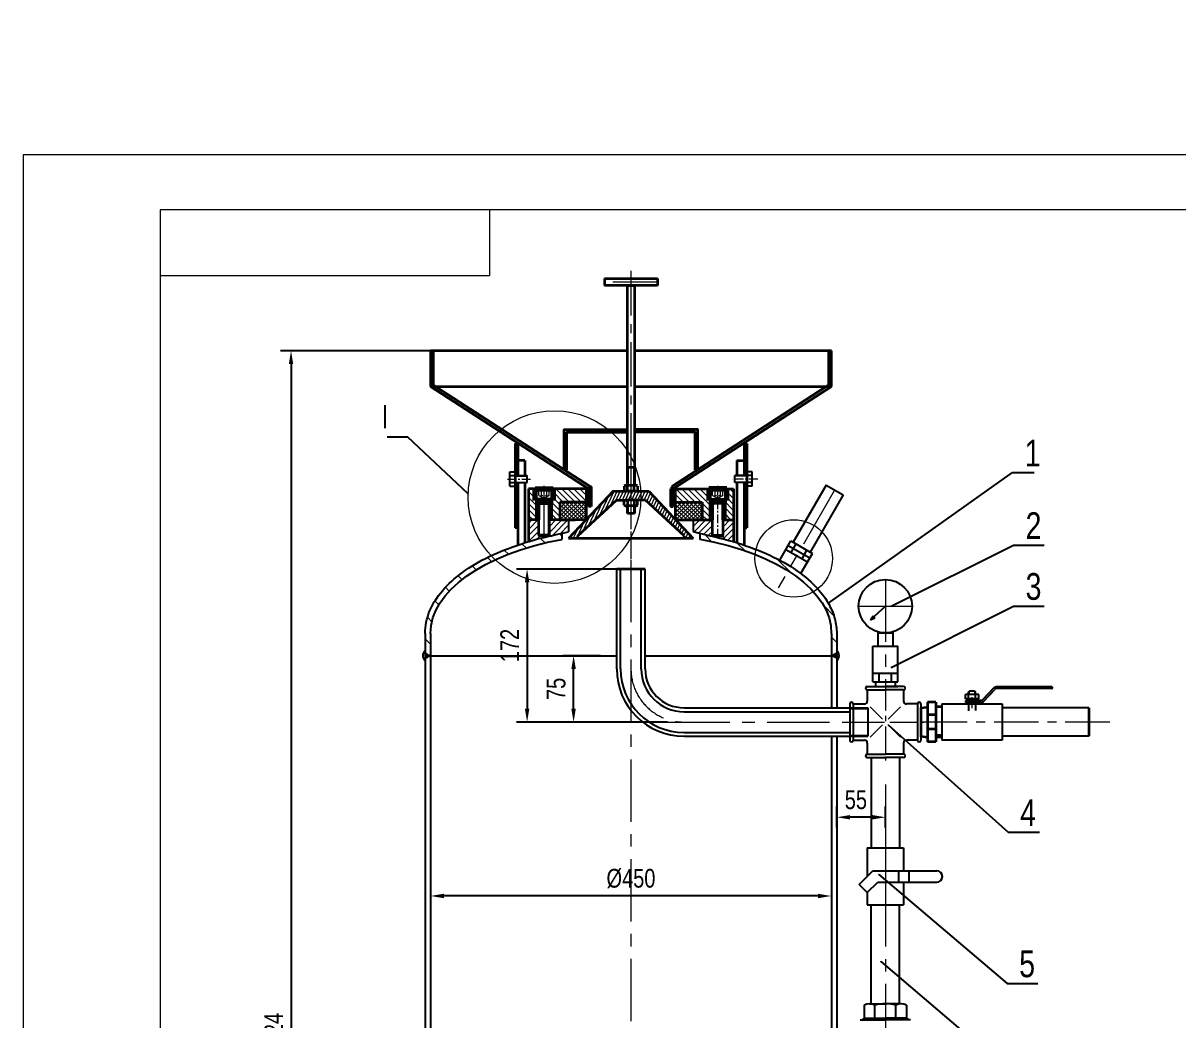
# Model space of a CAD drawing. Extents: x 17953 to 21613, y -245 to 2491.
# Drawn here: x 17953 to 19250, y 1371 to 2491 of the extents above; entities that cross this region are included whole.
import ezdxf

# ---------------------------------------------------------------- set-up
doc = ezdxf.new("R2010")
doc.units = 0
doc.header["$LTSCALE"] = 8
doc.linetypes.add('CENTER', pattern=[2, 1.25, -0.25, 0.25, -0.25])
doc.layers.get('0').update_dxf_attribs({"linetype": 'CONTINUOUS'})
doc.layers.get('DEFPOINTS').update_dxf_attribs({"linetype": 'CONTINUOUS', "lineweight": 18})
for name, color, linetype, lineweight in [('1轮廓实线层', 7, 'CONTINUOUS', 35), ('2细线层', 3, 'CONTINUOUS', 18), ('3中心线层', 1, 'CENTER', 18), ('5剖面线层', 2, 'CONTINUOUS', 18), ('7标注层', 4, 'CONTINUOUS', 18), ('CAXA0', 7, 'CONTINUOUS', 70), ('图框层', 7, 'CONTINUOUS', 18)]:
    doc.layers.add(name, color=color, linetype=linetype, lineweight=lineweight)
doc.styles.add('PC_TEXTSTYLE', font='thenor.shx', dxfattribs={"width": 0.8, "bigfont": 'hzfs.shx'})
doc.dimstyles.new('TH_GBDIM', dxfattribs={"dimscale": 8, "dimtxt": 3.5, "dimasz": 2.5, "dimexe": 2, "dimexo": 0, "dimgap": 1.5, "dimtad": 1, "dimdec": 0, "dimzin": 0, "dimdsep": 46, "dimtxsty": 'PC_TEXTSTYLE', "dimcen": 2.5, "dimclrt": 3, "dimadec": 0, "dimazin": 0, "dimtfac": 0.714286, "dimtdec": 0, "dimtmove": 0, "dimatfit": 3, "dimfxl": 0, "dimtolj": 1, "dimtzin": 0, "dimarcsym": 0})

# ---------------------------------------------------------------- blocks, each defined once
blk = doc.blocks.new('*D28')
at = {"layer": '7标注层', "color": 0, "lineweight": -2, "ltscale": 10}
for p, q in [((18410.7, 1614.4), (18410.7, 1498.5)), ((18860.7, 1614.4), (18860.7, 1498.5)), ((18845.7, 1510.5), (18425.7, 1510.5))]:
    blk.add_line(p, q, dxfattribs=at)
at = {"layer": '7标注层', "color": 0, "ltscale": 10}
for points in [[(18425.7, 1513), (18425.7, 1508), (18410.7, 1510.5)], [(18845.7, 1513), (18845.7, 1508), (18860.7, 1510.5)]]:
    blk.add_solid(points, dxfattribs=at)
at = {"layer": 'DEFPOINTS', "color": 0, "ltscale": 10}
for p in [(18410.7, 1614.4), (18860.7, 1614.4), (18410.7, 1510.5)]:
    blk.add_point(p, dxfattribs=at)
at = {"layer": '7标注层', "color": 3, "ltscale": 10, "insert": (18635.7, 1530), "char_height": 21, "attachment_point": 5, "style": 'PC_TEXTSTYLE'}
blk.add_mtext('\\A1;%%C450', dxfattribs=at)
blk = doc.blocks.new('*D45')
at = {"layer": '7标注层', "color": 0, "lineweight": -2, "ltscale": 10}
for p, q in [((18601.5, 1780.3), (18559.3, 1780.3)), ((18571.3, 1720.8), (18571.3, 1765.3)), ((18676.7, 1705.8), (18559.3, 1705.8))]:
    blk.add_line(p, q, dxfattribs=at)
at = {"layer": '7标注层', "color": 0, "ltscale": 10}
for points in [[(18568.8, 1765.3), (18573.8, 1765.3), (18571.3, 1780.3)], [(18568.8, 1720.8), (18573.8, 1720.8), (18571.3, 1705.8)]]:
    blk.add_solid(points, dxfattribs=at)
at = {"layer": 'DEFPOINTS', "color": 0, "ltscale": 10}
for p in [(18571.3, 1780.3), (18601.5, 1780.3), (18676.7, 1705.8)]:
    blk.add_point(p, dxfattribs=at)
at = {"layer": '7标注层', "color": 3, "ltscale": 10, "insert": (18551.8, 1743), "char_height": 21, "attachment_point": 5, "rotation": 90, "style": 'PC_TEXTSTYLE'}
blk.add_mtext('\\A1;75', dxfattribs=at)
blk = doc.blocks.new('X')
at = {"layer": '2细线层'}
for p in [(14830, 5923.7), (14542, 5866.1)]:
    blk.add_line(p, (14830, 5866.1), dxfattribs=at)
at = {"layer": '图框层', "color": 3, "ltscale": 10}
for p, q in [((17273.2, 5971.7), (14422, 5971.7)), ((14422, 5971.7), (14422, 3955.7))]:
    blk.add_line(p, q, dxfattribs=at)
at = {"layer": '图框层', "color": 7, "ltscale": 10}
for p, q in [((17225.2, 5923.7), (14542, 5923.7)), ((14542, 5923.7), (14542, 4003.7))]:
    blk.add_line(p, q, dxfattribs=at)
blk = doc.blocks.new('*D49')
at = {"layer": '7标注层', "color": 0, "lineweight": -2, "ltscale": 10}
for p, q in [((18410.7, 2122.7), (18242.1, 2122.7)), ((18254.1, 2107.7), (18254.1, 613.4)), ((18370.7, 598.4), (18242.1, 598.4))]:
    blk.add_line(p, q, dxfattribs=at)
at = {"layer": '7标注层', "color": 0, "ltscale": 10}
for points in [[(18251.6, 2107.7), (18256.6, 2107.7), (18254.1, 2122.7)], [(18251.6, 613.4), (18256.6, 613.4), (18254.1, 598.4)]]:
    blk.add_solid(points, dxfattribs=at)
at = {"layer": 'DEFPOINTS', "color": 0, "ltscale": 10}
for p in [(18410.7, 2122.7), (18254.1, 598.4), (18370.7, 598.4)]:
    blk.add_point(p, dxfattribs=at)
at = {"layer": '7标注层', "color": 3, "ltscale": 10, "insert": (18234.6, 1354.3), "char_height": 21, "attachment_point": 5, "rotation": 90, "style": 'PC_TEXTSTYLE'}
blk.add_mtext('\\A1;1524', dxfattribs=at)
blk = doc.blocks.new('*D50')
at = {"layer": '7标注层', "color": 0, "lineweight": -2, "ltscale": 10}
for p, q in [((18619.7, 1877.6), (18507.1, 1877.6)), ((18519.1, 1862.6), (18519.1, 1720.8)), ((18676.7, 1705.8), (18507.1, 1705.8))]:
    blk.add_line(p, q, dxfattribs=at)
at = {"layer": '7标注层', "color": 0, "ltscale": 10}
for points in [[(18516.6, 1862.6), (18521.6, 1862.6), (18519.1, 1877.6)], [(18516.6, 1720.8), (18521.6, 1720.8), (18519.1, 1705.8)]]:
    blk.add_solid(points, dxfattribs=at)
at = {"layer": 'DEFPOINTS', "color": 0, "ltscale": 10}
for p in [(18619.7, 1877.6), (18519.1, 1705.8), (18676.7, 1705.8)]:
    blk.add_point(p, dxfattribs=at)
at = {"layer": '7标注层', "color": 3, "ltscale": 10, "insert": (18499.6, 1791.7), "char_height": 21, "attachment_point": 5, "rotation": 90, "style": 'PC_TEXTSTYLE'}
blk.add_mtext('\\A1;172', dxfattribs=at)
blk = doc.blocks.new('*D51')
at = {"layer": '7标注层', "color": 0, "lineweight": -2, "ltscale": 10}
for p, q in [((18866.7, 1587.4), (18866.7, 1610.9)), ((18921.3, 1587.4), (18921.3, 1610.9)), ((18906.3, 1598.9), (18881.7, 1598.9))]:
    blk.add_line(p, q, dxfattribs=at)
at = {"layer": '7标注层', "color": 0, "ltscale": 10}
for points in [[(18881.7, 1601.4), (18881.7, 1596.4), (18866.7, 1598.9)], [(18906.3, 1601.4), (18906.3, 1596.4), (18921.3, 1598.9)]]:
    blk.add_solid(points, dxfattribs=at)
at = {"layer": 'DEFPOINTS', "color": 0, "ltscale": 10}
for p in [(18866.7, 1598.9), (18866.7, 1587.4), (18921.3, 1587.4)]:
    blk.add_point(p, dxfattribs=at)
at = {"layer": '7标注层', "color": 3, "ltscale": 10, "insert": (18888.2, 1618.4), "char_height": 21, "attachment_point": 5, "style": 'PC_TEXTSTYLE'}
blk.add_mtext('\\A1;55', dxfattribs=at)

msp = doc.modelspace()

# ---------------------------------------------------------------- hatches: boundary and pattern name
at = {"layer": '1轮廓实线层', "ltscale": 10}
h = msp.add_hatch(dxfattribs=at)
h.set_pattern_fill('ANSI31', color=256, scale=6, angle=90, style=0)
h.set_pattern_definition([(135, (17352.58, 247.71), (-13.47038, -13.47038), [])])
h.paths.add_polyline_path([(18585.7, 2490.5), (18585.6, 2490.5), (18585.7, 2490.5)])
at = {"layer": '5剖面线层', "ltscale": 10}
h = msp.add_hatch(dxfattribs=at)
h.set_pattern_fill('ANSI31', color=256, scale=1.5, angle=90, style=0)
h.set_pattern_definition([(135, (0, -575.563), (-3.367596, -3.367596), [])])
h.paths.add_polyline_path([(18585.7, 1967.7), (18548.2, 1967.7), (18548.2, 1954.7), (18545.2, 1954.7), (18545.2, 1932.7), (18555.7, 1932.7), (18555.7, 1952.7), (18585.7, 1952.7)])
h.paths.add_polyline_path([(18531.2, 1954.7), (18528.2, 1954.7), (18528.2, 1967.7), (18520.7, 1967.7), (18520.7, 1932.7), (18531.2, 1932.7)])
h.paths.add_polyline_path([(18750.7, 1967.7), (18743.2, 1967.7), (18743.2, 1954.7), (18740.2, 1954.7), (18740.2, 1932.7), (18750.7, 1932.7)])
h.paths.add_polyline_path([(18723.2, 1967.7), (18685.7, 1967.7), (18685.7, 1952.7), (18715.7, 1952.7), (18715.7, 1932.7), (18726.2, 1932.7), (18726.2, 1954.7), (18723.2, 1954.7)])
h = msp.add_hatch(dxfattribs=at)
h.set_pattern_fill('ANSI31', color=256, angle=20, style=0)
h.set_pattern_definition([(65, (0, -575.5628), (-2.8775272, 1.341813), [])])
h.paths.add_polyline_path([(18619.5, 1955), (18631.7, 1955), (18635.7, 1955), (18635.7, 1965), (18630, 1965), (18615.7, 1965), (18565.6, 1912), (18575.9, 1912), (18575.9, 1915)])
h.paths.add_polyline_path([(18655.7, 1965), (18639.7, 1965), (18635.7, 1965), (18635.7, 1955), (18641.3, 1955), (18651.9, 1955), (18695.4, 1915), (18695.4, 1912), (18705.7, 1912)])
for points in [[(18589.8, 1970.2), (18588.2, 1967.7), (18591.2, 1967.7, 0.754518)], [(18681.5, 1970.2), (18683.2, 1967.7), (18680.2, 1967.7, -0.754518)]]:
    msp.add_hatch(color=256, dxfattribs=at).paths.add_polyline_path(points)
h = msp.add_hatch(dxfattribs=at)
h.set_pattern_fill('ANSI37', color=256, style=0)
h.set_pattern_definition([(45, (0, -575.5628), (-2.24506403, 2.24506403), []), (135, (0, -575.5628), (-2.24506403, -2.24506403), [])])
h.paths.add_polyline_path([(18585.7, 1952.7), (18555.7, 1952.7), (18555.7, 1932.7), (18573.2, 1932.7), (18585.7, 1932.7)])
h.paths.add_polyline_path([(18715.7, 1952.7), (18685.7, 1952.7), (18685.7, 1932.7), (18715.7, 1932.7)])
h = msp.add_hatch(dxfattribs=at)
h.set_pattern_fill('ANSI31', color=256, scale=1.5, style=0)
h.set_pattern_definition([(45, (0, -575.563), (-3.367596, 3.367596), [])])
edge = h.paths.add_edge_path()
edge.add_line((18750.7, 1932.7), (18739.2, 1932.7))
edge.add_line((18739.2, 1932.7), (18739.2, 1911.4))
edge.add_spline(control_points=[(18739.2, 1911.4), (18743, 1910.4), (18746.7, 1909.4), (18751.8, 1907.9), (18753.2, 1907.5), (18754.7, 1907)], knot_values=[2.041987, 2.041987, 2.041987, 2.041987, 2.09698, 2.09698, 2.118939, 2.118939, 2.118939, 2.118939], degree=3, periodic=0)
edge.add_line((18750.7, 1908.2), (18750.7, 1917.7))
edge.add_line((18750.7, 1917.7), (18750.7, 1932.7))
edge = h.paths.add_edge_path()
edge.add_line((18727.2, 1932.7), (18726.2, 1932.7))
edge.add_line((18726.2, 1932.7), (18705.7, 1932.7))
edge.add_line((18705.7, 1932.7), (18705.7, 1919.6))
edge.add_spline(control_points=[(18705.7, 1919.6), (18713.7, 1917.7), (18720.8, 1916), (18727.2, 1914.4)], knot_values=[1.905787, 1.905787, 1.905787, 1.905787, 1.987816, 1.987816, 1.987816, 1.987816], degree=3, periodic=0)
edge.add_line((18727.2, 1914.4), (18727.2, 1932.7))
edge = h.paths.add_edge_path()
edge.add_line((18565.7, 1932.7), (18555.7, 1932.7))
edge.add_line((18555.7, 1932.7), (18544.2, 1932.7))
edge.add_line((18544.2, 1932.7), (18544.2, 1914.6))
edge.add_spline(control_points=[(18544.2, 1914.6), (18548.4, 1915.6), (18553, 1916.6), (18558.2, 1917.7)], knot_values=[1.163658, 1.163658, 1.163658, 1.163658, 1.21733, 1.21733, 1.21733, 1.21733], degree=3, periodic=0)
edge.add_spline(control_points=[(18558.2, 1917.7), (18560.6, 1918.3), (18563.1, 1918.8), (18565.7, 1919.4)], knot_values=[1.21733, 1.21733, 1.21733, 1.21733, 1.242113, 1.242113, 1.242113, 1.242113], degree=3, periodic=0)
edge.add_line((18565.7, 1919.4), (18565.7, 1932.7))
edge = h.paths.add_edge_path()
edge.add_line((18532.2, 1932.7), (18531.2, 1932.7))
edge.add_line((18531.2, 1932.7), (18520.7, 1932.7))
edge.add_line((18520.7, 1932.7), (18520.7, 1917.7))
edge.add_line((18520.7, 1917.7), (18520.7, 1908.4))
edge.add_spline(control_points=[(18520.7, 1908.4), (18524.1, 1909.4), (18527.6, 1910.4), (18531.4, 1911.5), (18531.8, 1911.6), (18532.2, 1911.7)], knot_values=[1.045377, 1.045377, 1.045377, 1.045377, 1.100305, 1.100305, 1.106851, 1.106851, 1.106851, 1.106851], degree=3, periodic=0)
edge.add_line((18532.2, 1911.7), (18532.2, 1932.7))
at = {"layer": '5剖面线层', "ltscale": 7}
h = msp.add_hatch(dxfattribs=at)
h.set_pattern_fill('ANSI31', color=256, scale=6, angle=90, style=0)
h.set_pattern_definition([(135, (17352.58, -327.853), (-13.47038, -13.47038), [])])
h.paths.add_polyline_path([(18710.7, 1917.4), (18710.7, 1911.4), (18714.5, 1910.7), (18719.5, 1909.7), (18724.5, 1908.7), (18729.3, 1907.6), (18734.2, 1906.4), (18739, 1905.2), (18743.7, 1904), (18748.4, 1902.7), (18753, 1901.3), (18757.5, 1899.9), (18761.9, 1898.4), (18766.3, 1896.9), (18770.7, 1895.3), (18774.9, 1893.7), (18779.1, 1892), (18783.1, 1890.3), (18787.1, 1888.5), (18791.1, 1886.7), (18794.9, 1884.8), (18798.6, 1882.9), (18802.3, 1880.9), (18805.8, 1878.9), (18809.3, 1876.9), (18812.6, 1874.8), (18815.9, 1872.7), (18819, 1870.5), (18822.1, 1868.3), (18825, 1866.1), (18827.9, 1863.8), (18830.6, 1861.5), (18833.2, 1859.2), (18835.7, 1856.8), (18838.1, 1854.4), (18840.4, 1852), (18842.5, 1849.5), (18844.6, 1847.1), (18846.5, 1844.6), (18848.3, 1842.1), (18850, 1839.5), (18851.6, 1837), (18853, 1834.4), (18854.3, 1831.8), (18855.5, 1829.2), (18856.6, 1826.6), (18857.6, 1823.9), (18858.4, 1821.3), (18859.1, 1818.6), (18859.7, 1816), (18860.1, 1813.3), (18860.4, 1810.6), (18860.6, 1808), (18860.7, 1805.3), (18860.7, 1780.3), (18861.7, 1780.3), (18866.7, 1783.2), (18866.7, 1805.3), (18866.7, 1805.9), (18866.7, 1806.6), (18866.6, 1807.2), (18866.6, 1807.9), (18866.6, 1808.5), (18866.6, 1809.2), (18866.5, 1809.8), (18866.5, 1810.5), (18866.4, 1811.1), (18866.3, 1811.8), (18866.3, 1812.4), (18866.2, 1813.1), (18866.1, 1813.7), (18866, 1814.3), (18865.9, 1815), (18865.8, 1815.6), (18865.7, 1816.3), (18865.6, 1816.9), (18865.5, 1817.6), (18865.3, 1818.2), (18865.2, 1818.8), (18865.1, 1819.5), (18864.9, 1820.1), (18864.7, 1820.8), (18864.6, 1821.4), (18864.4, 1822), (18864.2, 1822.7), (18864.1, 1823.3), (18863.9, 1823.9), (18863.7, 1824.6), (18863.5, 1825.2), (18863.3, 1825.8), (18863, 1826.5), (18862.8, 1827.1), (18862.6, 1827.7), (18862.4, 1828.4), (18862.1, 1829), (18861.9, 1829.6), (18861.6, 1830.2), (18861.4, 1830.9), (18861.1, 1831.5), (18860.8, 1832.1), (18860.5, 1832.7), (18860.2, 1833.4), (18860, 1834), (18859.7, 1834.6), (18859.4, 1835.2), (18859, 1835.8), (18858.7, 1836.4), (18858.4, 1837), (18858.1, 1837.7), (18857.7, 1838.3), (18857.4, 1838.9), (18857.1, 1839.5), (18856.7, 1840.1), (18856.3, 1840.7), (18856, 1841.3), (18855.6, 1841.9), (18855.2, 1842.5), (18854.8, 1843.1), (18854.5, 1843.7), (18854.1, 1844.3), (18853.7, 1844.9), (18853.3, 1845.5), (18852.8, 1846.1), (18852.4, 1846.7), (18852, 1847.2), (18851.6, 1847.8), (18851.1, 1848.4), (18850.7, 1849), (18850.2, 1849.6), (18849.8, 1850.2), (18849.3, 1850.7), (18848.9, 1851.3), (18848.4, 1851.9), (18847.9, 1852.5), (18847.4, 1853), (18847, 1853.6), (18846.5, 1854.2), (18846, 1854.7), (18845.5, 1855.3), (18845, 1855.9), (18844.4, 1856.4), (18843.9, 1857), (18843.4, 1857.6), (18842.9, 1858.1), (18842.3, 1858.7), (18841.8, 1859.2), (18841.2, 1859.8), (18840.7, 1860.3), (18840.1, 1860.9), (18839.6, 1861.4), (18839, 1862), (18838.4, 1862.5), (18837.8, 1863.1), (18837.3, 1863.6), (18836.7, 1864.1), (18836.1, 1864.7), (18835.5, 1865.2), (18834.9, 1865.7), (18834.2, 1866.3), (18833.6, 1866.8), (18833, 1867.3), (18832.4, 1867.8), (18831.7, 1868.4), (18831.1, 1868.9), (18830.5, 1869.4), (18829.8, 1869.9), (18829.2, 1870.4), (18828.5, 1871), (18827.9, 1871.5), (18827.2, 1872), (18826.5, 1872.5), (18825.8, 1873), (18825.1, 1873.5), (18824.5, 1874), (18823.8, 1874.5), (18823.1, 1875), (18822.4, 1875.5), (18821.7, 1876), (18821, 1876.5), (18820.2, 1877), (18819.5, 1877.4), (18818.8, 1877.9), (18818.1, 1878.4), (18817.3, 1878.9), (18816.6, 1879.4), (18815.8, 1879.9), (18815.1, 1880.3), (18814.3, 1880.8), (18813.6, 1881.3), (18812.8, 1881.7), (18812, 1882.2), (18811.3, 1882.7), (18810.5, 1883.1), (18809.7, 1883.6), (18808.9, 1884), (18808.1, 1884.5), (18807.3, 1885), (18806.5, 1885.4), (18805.7, 1885.9), (18804.9, 1886.3), (18804.1, 1886.7), (18803.3, 1887.2), (18802.5, 1887.6), (18801.6, 1888.1), (18800.8, 1888.5), (18800, 1888.9), (18799.1, 1889.4), (18798.3, 1889.8), (18797.4, 1890.2), (18796.6, 1890.6), (18795.7, 1891.1), (18794.9, 1891.5), (18794, 1891.9), (18793.1, 1892.3), (18792.3, 1892.7), (18791.4, 1893.1), (18790.5, 1893.5), (18789.6, 1893.9), (18788.7, 1894.4), (18787.8, 1894.8), (18786.9, 1895.1), (18786, 1895.5), (18785.1, 1895.9), (18784.2, 1896.3), (18783.3, 1896.7), (18782.4, 1897.1), (18781.5, 1897.5), (18780.6, 1897.9), (18779.6, 1898.2), (18778.7, 1898.6), (18777.8, 1899), (18776.8, 1899.4), (18775.9, 1899.7), (18774.9, 1900.1), (18774, 1900.5), (18773, 1900.8), (18772.1, 1901.2), (18771.1, 1901.5), (18770.1, 1901.9), (18769.2, 1902.2), (18768.2, 1902.6), (18767.2, 1902.9), (18766.3, 1903.3), (18765.3, 1903.6), (18764.3, 1903.9), (18763.3, 1904.3), (18762.3, 1904.6), (18761.3, 1904.9), (18760.3, 1905.3), (18759.3, 1905.6), (18758.3, 1905.9), (18757.3, 1906.2), (18756.3, 1906.6), (18755.3, 1906.9), (18754.3, 1907.2), (18753.2, 1907.5), (18752.2, 1907.8), (18751.2, 1908.1), (18750.2, 1908.4), (18749.1, 1908.7), (18748.1, 1909), (18747, 1909.3), (18746, 1909.6), (18745, 1909.9), (18743.9, 1910.1), (18742.9, 1910.4), (18741.8, 1910.7), (18740.8, 1911), (18739.7, 1911.2), (18738.6, 1911.5), (18737.6, 1911.8), (18736.5, 1912), (18735.4, 1912.3), (18734.4, 1912.6), (18733.3, 1912.8), (18732.2, 1913.1), (18731.1, 1913.3), (18730, 1913.6), (18729, 1913.8), (18727.9, 1914.1), (18726.8, 1914.3), (18725.7, 1914.5), (18724.6, 1914.8), (18723.5, 1915), (18722.4, 1915.2), (18721.3, 1915.4), (18720.2, 1915.7), (18719.1, 1915.9), (18718, 1916.1), (18716.9, 1916.3), (18715.8, 1916.5), (18714.7, 1916.7), (18713.5, 1916.9), (18712.4, 1917.1), (18711.3, 1917.3)])
h.paths.add_polyline_path([(18558.2, 1910.9), (18558.2, 1917), (18557.8, 1916.9), (18556.7, 1916.7), (18555.6, 1916.5), (18554.5, 1916.3), (18553.4, 1916.1), (18552.3, 1915.9), (18551.2, 1915.7), (18550, 1915.4), (18548.9, 1915.2), (18547.8, 1915), (18546.8, 1914.8), (18545.7, 1914.5), (18544.6, 1914.3), (18543.5, 1914.1), (18542.4, 1913.8), (18541.3, 1913.6), (18540.2, 1913.3), (18539.1, 1913.1), (18538.1, 1912.8), (18537, 1912.6), (18535.9, 1912.3), (18534.9, 1912), (18533.8, 1911.8), (18532.7, 1911.5), (18531.7, 1911.2), (18530.6, 1911), (18529.5, 1910.7), (18528.5, 1910.4), (18527.4, 1910.1), (18526.4, 1909.9), (18525.4, 1909.6), (18524.3, 1909.3), (18523.3, 1909), (18522.2, 1908.7), (18521.2, 1908.4), (18520.2, 1908.1), (18519.1, 1907.8), (18518.1, 1907.5), (18517.1, 1907.2), (18516.1, 1906.9), (18515.1, 1906.6), (18514.1, 1906.2), (18513.1, 1905.9), (18512, 1905.6), (18511, 1905.3), (18510, 1904.9), (18509.1, 1904.6), (18508.1, 1904.3), (18507.1, 1903.9), (18506.1, 1903.6), (18505.1, 1903.3), (18504.1, 1902.9), (18503.2, 1902.6), (18502.2, 1902.2), (18501.2, 1901.9), (18500.2, 1901.5), (18499.3, 1901.2), (18498.3, 1900.8), (18497.4, 1900.5), (18496.4, 1900.1), (18495.5, 1899.7), (18494.5, 1899.4), (18493.6, 1899), (18492.7, 1898.6), (18491.7, 1898.2), (18490.8, 1897.9), (18489.9, 1897.5), (18489, 1897.1), (18488, 1896.7), (18487.1, 1896.3), (18486.2, 1895.9), (18485.3, 1895.5), (18484.4, 1895.1), (18483.5, 1894.8), (18482.6, 1894.4), (18481.7, 1893.9), (18480.9, 1893.5), (18480, 1893.1), (18479.1, 1892.7), (18478.2, 1892.3), (18477.4, 1891.9), (18476.5, 1891.5), (18475.6, 1891.1), (18474.8, 1890.6), (18473.9, 1890.2), (18473.1, 1889.8), (18472.2, 1889.4), (18471.4, 1888.9), (18470.6, 1888.5), (18469.7, 1888.1), (18468.9, 1887.6), (18468.1, 1887.2), (18467.3, 1886.7), (18466.4, 1886.3), (18465.6, 1885.9), (18464.8, 1885.4), (18464, 1885), (18463.2, 1884.5), (18462.4, 1884), (18461.7, 1883.6), (18460.9, 1883.1), (18460.1, 1882.7), (18459.3, 1882.2), (18458.5, 1881.7), (18457.8, 1881.3), (18457, 1880.8), (18456.3, 1880.3), (18455.5, 1879.9), (18454.8, 1879.4), (18454, 1878.9), (18453.3, 1878.4), (18452.6, 1877.9), (18451.8, 1877.4), (18451.1, 1877), (18450.4, 1876.5), (18449.7, 1876), (18449, 1875.5), (18448.3, 1875), (18447.6, 1874.5), (18446.9, 1874), (18446.2, 1873.5), (18445.5, 1873), (18444.8, 1872.5), (18444.2, 1872), (18443.5, 1871.5), (18442.8, 1871), (18442.2, 1870.4), (18441.5, 1869.9), (18440.9, 1869.4), (18440.2, 1868.9), (18439.6, 1868.4), (18439, 1867.8), (18438.3, 1867.3), (18437.7, 1866.8), (18437.1, 1866.3), (18436.5, 1865.7), (18435.9, 1865.2), (18435.3, 1864.7), (18434.7, 1864.1), (18434.1, 1863.6), (18433.5, 1863.1), (18432.9, 1862.5), (18432.4, 1862), (18431.8, 1861.4), (18431.2, 1860.9), (18430.7, 1860.3), (18430.1, 1859.8), (18429.6, 1859.2), (18429, 1858.7), (18428.5, 1858.1), (18428, 1857.6), (18427.4, 1857), (18426.9, 1856.4), (18426.4, 1855.9), (18425.9, 1855.3), (18425.4, 1854.7), (18424.9, 1854.2), (18424.4, 1853.6), (18423.9, 1853), (18423.4, 1852.5), (18423, 1851.9), (18422.5, 1851.3), (18422, 1850.7), (18421.6, 1850.2), (18421.1, 1849.6), (18420.7, 1849), (18420.2, 1848.4), (18419.8, 1847.8), (18419.4, 1847.2), (18418.9, 1846.7), (18418.5, 1846.1), (18418.1, 1845.5), (18417.7, 1844.9), (18417.3, 1844.3), (18416.9, 1843.7), (18416.5, 1843.1), (18416.1, 1842.5), (18415.7, 1841.9), (18415.4, 1841.3), (18415, 1840.7), (18414.7, 1840.1), (18414.3, 1839.5), (18414, 1838.9), (18413.6, 1838.3), (18413.3, 1837.7), (18413, 1837), (18412.6, 1836.4), (18412.3, 1835.8), (18412, 1835.2), (18411.7, 1834.6), (18411.4, 1834), (18411.1, 1833.4), (18410.8, 1832.7), (18410.5, 1832.1), (18410.3, 1831.5), (18410, 1830.9), (18409.7, 1830.2), (18409.5, 1829.6), (18409.2, 1829), (18409, 1828.4), (18408.8, 1827.7), (18408.5, 1827.1), (18408.3, 1826.5), (18408.1, 1825.8), (18407.9, 1825.2), (18407.7, 1824.6), (18407.5, 1823.9), (18407.3, 1823.3), (18407.1, 1822.7), (18406.9, 1822), (18406.8, 1821.4), (18406.6, 1820.8), (18406.5, 1820.1), (18406.3, 1819.5), (18406.2, 1818.8), (18406, 1818.2), (18405.9, 1817.6), (18405.8, 1816.9), (18405.6, 1816.3), (18405.5, 1815.6), (18405.4, 1815), (18405.3, 1814.3), (18405.2, 1813.7), (18405.2, 1813.1), (18405.1, 1812.4), (18405, 1811.8), (18405, 1811.1), (18404.9, 1810.5), (18404.8, 1809.8), (18404.8, 1809.2), (18404.8, 1808.5), (18404.7, 1807.9), (18404.7, 1807.2), (18404.7, 1806.6), (18404.7, 1805.9), (18404.7, 1805.3), (18404.7, 1783.2), (18409.7, 1780.3), (18410.7, 1780.3), (18410.7, 1805.3), (18410.7, 1807.6), (18410.9, 1810), (18411.1, 1812.3), (18411.5, 1814.6), (18411.9, 1816.9), (18412.4, 1819.3), (18413, 1821.6), (18413.8, 1823.9), (18414.6, 1826.2), (18415.5, 1828.5), (18416.5, 1830.8), (18417.6, 1833), (18418.8, 1835.3), (18420.1, 1837.5), (18421.5, 1839.8), (18423, 1842), (18424.5, 1844.2), (18426.2, 1846.4), (18427.9, 1848.5), (18429.8, 1850.7), (18431.7, 1852.8), (18433.7, 1854.9), (18435.8, 1857), (18438, 1859), (18440.3, 1861.1), (18442.7, 1863.1), (18445.1, 1865.1), (18447.6, 1867.1), (18450.2, 1869), (18452.9, 1870.9), (18455.7, 1872.8), (18458.5, 1874.6), (18461.4, 1876.5), (18464.4, 1878.3), (18467.5, 1880), (18470.6, 1881.7), (18473.8, 1883.4), (18477.1, 1885.1), (18480.5, 1886.7), (18483.9, 1888.3), (18487.4, 1889.9), (18490.9, 1891.4), (18494.5, 1892.9), (18498.2, 1894.3), (18501.9, 1895.7), (18505.7, 1897.1), (18509.5, 1898.4), (18513.4, 1899.7), (18517.4, 1901), (18521.4, 1902.2), (18525.4, 1903.4), (18529.5, 1904.5), (18533.6, 1905.6), (18537.8, 1906.6), (18542.1, 1907.6), (18546.3, 1908.5), (18550.6, 1909.4), (18555, 1910.3)])

# ---------------------------------------------------------------- linework, layer by layer
at = {"ltscale": 10}
for p, q in [((18499.7, 1970.6), (18499.7, 1986.6)), ((18499.7, 1986.6), (18505.7, 1986.6)), ((18771.7, 1986.6), (18765.7, 1986.6)), ((18771.7, 1970.6), (18771.7, 1986.6)), ((18499.7, 1982.6), (18505.7, 1982.6)), ((18499.7, 1974.6), (18505.7, 1974.6)), ((18499.7, 1970.6), (18505.7, 1970.6)), ((18505.7, 1982.6), (18519.1, 1982.6)), ((18505.7, 1974.6), (18519.1, 1974.6)), ((18519.1, 1974.6), (18519.1, 1982.6)), ((18752.2, 1974.6), (18752.2, 1982.6)), ((18765.7, 1982.6), (18752.2, 1982.6)), ((18765.7, 1974.6), (18752.2, 1974.6)), ((18771.7, 1982.6), (18765.7, 1982.6)), ((18771.7, 1974.6), (18765.7, 1974.6)), ((18771.7, 1970.6), (18765.7, 1970.6)), ((18881.3, 1721.8), (18901.7, 1721.8)), ((18881.3, 1721.8), (18881.3, 1689.8)), ((18881.3, 1721.8), (18881.3, 1689.8)), ((18901.7, 1721.8), (18901.7, 1689.8)), ((18881.3, 1689.8), (18901.7, 1689.8))]:
    msp.add_line(p, q, dxfattribs=at)
at = {"ltscale": 7}
for p, q in [((18854.8, 1971.8), (18817.8, 1907.7)), ((18854.8, 1971.8), (18873.8, 1960.8)), ((18873.8, 1960.8), (18836.8, 1896.7)), ((18565.7, 1932.7), (18565.7, 1919.4)), ((18705.7, 1932.7), (18705.7, 1919.6)), ((18558.2, 1917.7), (18558.2, 1910.9)), ((18713.2, 1917.7), (18713.2, 1910.9)), ((18802.7, 1887.5), (18815.2, 1909.2)), ((18815.2, 1909.2), (18839.4, 1895.2)), ((18809.7, 1899.6), (18833.9, 1885.6)), ((18812.2, 1904), (18836.4, 1890)), ((18815.7, 1896.1), (18821.2, 1905.7)), ((18826.9, 1873.5), (18839.4, 1895.2)), ((18827.8, 1889.1), (18833.3, 1898.7)), ((18619.7, 1765.4), (18619.7, 1877.6)), ((18624, 1765.4), (18624, 1877.6)), ((18647.3, 1765.4), (18647.3, 1877.6)), ((18651.7, 1765.4), (18651.7, 1877.6)), ((18921.3, 1835.8), (18904.8, 1820.5)), ((18904.8, 1820.5), (18907.6, 1825.1)), ((18904.8, 1820.5), (18909.6, 1822.9)), ((18904.8, 1820.5), (18904.8, 1820.5)), ((18904.8, 1820.5), (18904.8, 1820.5)), ((18904.8, 1820.5), (18904.8, 1820.5)), ((18907.6, 1825.1), (18909.6, 1822.9)), ((18404.7, 1805.3), (18404.7, 1280.3)), ((18410.7, 1805.3), (18410.7, 1280.3)), ((18860.7, 1805.3), (18860.7, 1721.8)), ((18866.7, 1805.3), (18866.7, 1721.8)), ((18912.8, 1807), (18912.8, 1790.8)), ((18912.8, 1805.8), (18929.8, 1805.8)), ((18929.8, 1807), (18929.8, 1790.8)), ((18907.3, 1750.8), (18907.3, 1790.8)), ((18907.3, 1790.8), (18935.3, 1790.8)), ((18935.3, 1750.8), (18935.3, 1790.8)), ((18404.7, 1783.2), (18409.7, 1780.3)), ((18404.7, 1780.3), (18619.7, 1780.3)), ((18404.7, 1777.4), (18409.7, 1780.3)), ((18651.7, 1780.3), (18866.7, 1780.3)), ((18866.7, 1783.2), (18861.7, 1780.3)), ((18866.7, 1777.4), (18861.7, 1780.3)), ((18907.3, 1760.8), (18935.3, 1760.8)), ((18907.3, 1750.8), (18935.3, 1750.8)), ((18910.3, 1750.8), (18910.3, 1745.8)), ((18914.3, 1750.8), (18914.3, 1760.8)), ((18928.3, 1750.8), (18928.3, 1760.8)), ((18932.3, 1750.8), (18932.3, 1745.8)), ((18901, 1745.8), (18921.3, 1745.8)), ((18901, 1741.8), (18921.3, 1741.8)), ((18901, 1741.8), (18901, 1729.4)), ((18907.3, 1745.8), (18935.3, 1745.8)), ((18907.3, 1745.8), (18907.3, 1745.8)), ((18941.6, 1745.8), (18921.3, 1745.8)), ((18941.6, 1741.8), (18921.3, 1741.8)), ((18941.6, 1741.8), (18941.6, 1729.4)), ((18881.3, 1726.1), (18881.3, 1685.5)), ((18885.3, 1726.1), (18885.3, 1685.5)), ((18885.3, 1726.1), (18897.7, 1726.1)), ((18957.3, 1726.1), (18944.9, 1726.1)), ((18957.3, 1726.1), (18957.3, 1685.5)), ((18961.3, 1726.1), (18961.3, 1685.5)), ((18695.3, 1721.8), (18881.3, 1721.8)), ((18695.3, 1717.4), (18881.3, 1717.4)), ((19149.6, 1721.8), (19052.5, 1721.8)), ((18695.3, 1694.1), (18881.3, 1694.1)), ((18695.3, 1689.8), (18881.3, 1689.8)), ((18860.7, 1689.8), (18860.7, 1280.3)), ((18866.7, 1689.8), (18866.7, 1280.3)), ((18885.3, 1685.5), (18897.7, 1685.5)), ((18957.3, 1685.5), (18944.9, 1685.5)), ((19149.6, 1689.8), (19052.5, 1689.8)), ((18901, 1682.2), (18901, 1669.8)), ((18941.6, 1682.2), (18941.6, 1669.8)), ((18901, 1669.8), (18921.3, 1669.8)), ((18901, 1665.8), (18921.3, 1665.8)), ((18905.3, 1665.8), (18905.3, 1564.4)), ((18941.6, 1669.8), (18921.3, 1669.8)), ((18941.6, 1665.8), (18921.3, 1665.8)), ((18937.3, 1665.8), (18937.3, 1564.4)), ((18901, 1564.4), (18901, 1532.4)), ((18901, 1564.4), (18941.7, 1564.4)), ((18905.3, 1564.4), (18937.3, 1564.4)), ((18941.7, 1564.4), (18941.7, 1538.8)), ((18891.9, 1523.4), (18907.4, 1538.8)), ((18907.4, 1538.8), (18978.9, 1538.8)), ((18935.9, 1538.8), (18935.9, 1526)), ((18947.5, 1538.8), (18947.5, 1526)), ((18901, 1514.3), (18891.9, 1523.4)), ((18901, 1514.3), (18912.7, 1526)), ((18912.7, 1526), (18978.9, 1526)), ((18941.7, 1526), (18941.7, 1500.4)), ((18901, 1514.3), (18901, 1500.4)), ((18901, 1500.4), (18941.7, 1500.4)), ((18905.3, 1389.4), (18905.3, 1500.4)), ((18937.3, 1389.4), (18937.3, 1500.4)), ((18897.6, 1387.9), (18897.6, 1373.2)), ((18903.6, 1389.4), (18921.3, 1389.4)), ((18909.5, 1373.2), (18909.5, 1387.9)), ((18939.1, 1389.4), (18921.3, 1389.4)), ((18933.2, 1373.2), (18933.2, 1387.9)), ((18945, 1387.9), (18945, 1373.2)), ((18893.2, 1371.4), (18921.3, 1371.4)), ((18897.6, 1373.2), (18895.1, 1371.4)), ((18897.6, 1373.2), (18921.3, 1373.2)), ((18945, 1373.2), (18921.3, 1373.2)), ((18949.4, 1371.4), (18921.3, 1371.4)), ((18945, 1373.2), (18947.5, 1371.4))]:
    msp.add_line(p, q, dxfattribs=at)
at = {"ltscale": 5}
for p, q in [((19015.8, 1740.5), (19014.8, 1739.6)), ((19014.8, 1736.8), (19014.8, 1739.6)), ((19021.5, 1740.5), (19015.8, 1740.5)), ((19021.5, 1740.5), (19022.4, 1739.6)), ((19022.4, 1736.8), (19022.4, 1739.6)), ((19030.8, 1731), (19042.8, 1743.8)), ((19031.8, 1729.3), (19044.2, 1742.5)), ((19108.1, 1745.3), (19046.2, 1745.3)), ((19108.1, 1743.4), (19046.2, 1743.4)), ((18984.8, 1726.3), (19052.5, 1726.3)), ((18984.8, 1726.3), (18984.8, 1685.3)), ((19026.2, 1736.8), (19011.1, 1736.8)), ((19011.1, 1732), (19011.1, 1736.8)), ((19026.2, 1732), (19011.1, 1732)), ((19028.8, 1730.1), (19011.5, 1730.1)), ((19011.5, 1727.8), (19011.5, 1730.1)), ((19028.3, 1727.8), (19011.5, 1727.8)), ((19012.9, 1730.1), (19012.9, 1732)), ((19014.8, 1732), (19014.8, 1736.8)), ((19014.8, 1727.8), (19014.8, 1718.5)), ((19022.4, 1732), (19022.4, 1736.8)), ((19022.4, 1727.8), (19022.4, 1718.6)), ((19024.3, 1730.1), (19024.3, 1732)), ((19025.7, 1727.8), (19025.7, 1730.1)), ((19026.2, 1732), (19026.2, 1736.8)), ((19052.5, 1726.3), (19052.5, 1685.3)), ((19052.5, 1685.3), (18984.8, 1685.3))]:
    msp.add_line(p, q, dxfattribs=at)
at = {"ltscale": 7}
msp.add_circle((18921.3, 1835.8), 30, dxfattribs=at)
for centre, radius, start, end in [((18409.7, 1780.3), 7.7, 130.4735, 229.5265), ((18861.7, 1780.3), 7.7, 310.4735, 49.5265), ((18695.3, 1765.4), 75.6, 180, 270), ((18695.3, 1765.4), 75.6, 180, 270), ((18695.3, 1765.4), 71.3, 180, 270), ((18695.3, 1765.4), 48, 180, 270), ((18695.3, 1765.4), 43.6, 180, 270), ((18695.3, 1765.4), 43.6, 180, 270), ((18901, 1743.8), 2, 90, 270), ((18941.6, 1743.8), 2, 270, 90), ((18883.3, 1726.1), 2, 0, 180), ((18897.7, 1729.4), 3.3, 270, 0), ((18944.9, 1729.4), 3.3, 180, 270), ((18959.3, 1726.1), 2, 0, 180), ((18883.3, 1685.5), 2, 180, 0), ((18897.7, 1682.2), 3.3, 0, 90), ((18944.9, 1682.2), 3.3, 90, 180), ((18959.3, 1685.5), 2, 180, 0), ((18901, 1667.8), 2, 90, 270), ((18941.6, 1667.8), 2, 270, 90), ((18978.9, 1532.4), 6.4, 270, 90), ((18903.6, 1376.4), 13, 62.9278, 117.0722), ((18921.3, 1339.5), 49.9, 90, 103.7276), ((18921.3, 1339.5), 49.9, 76.2724, 90), ((18939.1, 1376.4), 13, 62.9278, 117.0722)]:
    msp.add_arc(centre, radius, start, end, dxfattribs=at)
at = {"ltscale": 5}
for centre, radius, start, end in [((19046.2, 1740.5), 4.73, 90, 136.8476), ((19046.2, 1740.5), 2.84, 90, 136.8476), ((19108.1, 1744.8), 0.473, 0, 90), ((19108.1, 1743.9), 0.473, 270, 0), ((19028.3, 1732.5), 4.73, 270, 316.8476), ((19028.8, 1733), 2.84, 270, 316.8476)]:
    msp.add_arc(centre, radius, start, end, dxfattribs=at)
at = {"ltscale": 7, "extrusion": (0, 0, -1)}
for centre, major_axis, ratio, start_param, end_param in [((18635.7, 1805.3), (-225, 0), 0.5, 0, 1.219149), ((18637.3, 1805.7), (223.3, 0.3), 0.502144, -1.223717, 0.006378)]:
    msp.add_ellipse(centre, major_axis=major_axis, ratio=ratio, start_param=start_param, end_param=end_param, dxfattribs=at)
at = {"ltscale": 7}
for points, knots in [([(18404.7, 1805.3), (18404.7, 1809.5), (18405.1, 1813.7), (18406.8, 1822), (18408, 1826.1), (18411.4, 1834.2), (18413.4, 1838.2), (18420.6, 1849.7), (18426.9, 1857), (18442, 1870.8), (18450.8, 1877.2), (18470.7, 1889), (18481.8, 1894.3), (18505.8, 1903.8), (18518.6, 1907.9), (18539.7, 1913.8), (18550.7, 1915.9), (18565.7, 1919.4)], [0, 0, 0, 0, 0.100988, 0.100988, 0.201977, 0.201977, 0.302965, 0.302965, 0.5023, 0.5023, 0.701635, 0.701635, 0.90097, 0.90097, 1.100305, 1.100305, 1.242113, 1.242113, 1.242113, 1.242113]), ([(18705.7, 1919.6), (18724.4, 1915.1), (18737.7, 1912), (18763.5, 1904.5), (18775.9, 1900), (18798.9, 1889.9), (18809.3, 1884.2), (18828, 1871.8), (18836.1, 1865.1), (18848.6, 1852.2), (18853.3, 1846), (18860, 1834.4), (18862.3, 1829.1), (18865.6, 1818.3), (18866.5, 1812.8), (18866.7, 1806.6), (18866.7, 1806), (18866.7, 1805.3)], [1.905787, 1.905787, 1.905787, 1.905787, 2.09698, 2.09698, 2.296315, 2.296315, 2.49565, 2.49565, 2.694985, 2.694985, 2.859806, 2.859806, 2.992738, 2.992738, 3.12567, 3.12567, 3.141593, 3.141593, 3.141593, 3.141593])]:
    msp.add_open_spline(points, degree=3, knots=knots, dxfattribs=at)
at = {"layer": '1轮廓实线层', "ltscale": 10}
for p, q in [((18605.9, 2203.8), (18665.5, 2203.8)), ((18605.9, 2203.8), (18605.9, 2195.8)), ((18665.5, 2195.8), (18605.9, 2195.8)), ((18631.7, 2195.8), (18635.7, 2195.8)), ((18631.7, 1971.4), (18631.7, 2195.8)), ((18635.7, 2195.8), (18639.7, 2195.8)), ((18639.7, 2195.8), (18639.7, 1971.4)), ((18665.5, 2203.8), (18665.5, 2195.8)), ((18410.7, 2122.7), (18410.7, 2082.7)), ((18631.7, 2122.7), (18410.7, 2122.7)), ((18413.7, 2122.7), (18413.7, 2082.7)), ((18860.7, 2122.7), (18639.7, 2122.7)), ((18857.7, 2082.7), (18857.7, 2122.7)), ((18860.7, 2082.7), (18860.7, 2122.7)), ((18410.7, 2082.7), (18631.7, 2082.7)), ((18410.7, 2082.7), (18588.2, 1967.7)), ((18412.3, 2085.2), (18589.8, 1970.2)), ((18639.7, 2082.7), (18860.7, 2082.7)), ((18681.5, 1970.2), (18859, 2085.2)), ((18683.2, 1967.7), (18860.7, 2082.7)), ((18505.7, 2018.7), (18505.7, 1923.7)), ((18505.7, 2018.7), (18508.7, 2018.7)), ((18508.7, 2018.7), (18508.7, 1982.6)), ((18762.7, 2018.7), (18762.7, 1982.6)), ((18765.7, 2018.7), (18762.7, 2018.7)), ((18765.7, 2018.7), (18765.7, 1923.7)), ((18516.7, 1999.5), (18508.7, 1999.5)), ((18508.7, 1999.5), (18508.7, 1982.6)), ((18516.7, 1999.5), (18516.7, 1982.6)), ((18754.7, 1999.5), (18754.7, 1982.6)), ((18754.7, 1999.5), (18762.7, 1999.5)), ((18762.7, 1999.5), (18762.7, 1982.6)), ((18505.7, 1986.6), (18505.7, 1970.6)), ((18563.7, 1989.1), (18560.7, 1989.1)), ((18631.7, 1992), (18639.7, 1992)), ((18707.7, 1989.1), (18710.7, 1989.1)), ((18765.7, 1986.6), (18765.7, 1970.6)), ((18508.7, 1974.6), (18508.7, 1904.5)), ((18508.7, 1974.6), (18508.7, 1928.7)), ((18516.7, 1974.6), (18516.7, 1907.1)), ((18628.2, 1970.8), (18628.2, 1965.6)), ((18641.3, 1971.4), (18630, 1971.4)), ((18631.9, 1965.6), (18631.9, 1970.8)), ((18639.4, 1965.6), (18639.4, 1970.8)), ((18643.2, 1970.8), (18643.2, 1965.6)), ((18754.7, 1974.6), (18754.7, 1907)), ((18762.7, 1974.6), (18762.7, 1904.5)), ((18762.7, 1974.6), (18762.7, 1928.7)), ((18520.7, 1967.7), (18520.7, 1917.7)), ((18591.2, 1967.7), (18520.7, 1967.7)), ((18529.3, 1964.5), (18529.3, 1954.7)), ((18545.3, 1966.3), (18531.1, 1966.3)), ((18547, 1954.7), (18547, 1964.5)), ((18615.7, 1965), (18565.6, 1912)), ((18585.7, 1932.7), (18585.7, 1967.7)), ((18588.2, 1967.7), (18589.8, 1970.2)), ((18588.2, 1967.7), (18588.2, 1947.7)), ((18591.2, 1967.7), (18588.2, 1967.7)), ((18591.2, 1967.7), (18591.2, 1947.7)), ((18615.7, 1965), (18631.7, 1965)), ((18641.3, 1965), (18630, 1965)), ((18639.7, 1965), (18655.7, 1965)), ((18655.7, 1965), (18705.7, 1912)), ((18680.2, 1967.7), (18750.7, 1967.7)), ((18680.2, 1967.7), (18680.2, 1947.7)), ((18680.2, 1967.7), (18683.2, 1967.7)), ((18683.2, 1967.7), (18681.5, 1970.2)), ((18683.2, 1967.7), (18683.2, 1947.7)), ((18685.7, 1932.7), (18685.7, 1967.7)), ((18724.3, 1954.7), (18724.3, 1964.5)), ((18726.1, 1966.3), (18740.3, 1966.3)), ((18742, 1964.5), (18742, 1954.7)), ((18750.7, 1967.7), (18750.7, 1917.7)), ((18529.3, 1954.7), (18547, 1954.7)), ((18532.2, 1915.6), (18532.2, 1954.7)), ((18533.1, 1951.2), (18532.2, 1952.7)), ((18532.2, 1951.2), (18544.2, 1951.2)), ((18543.3, 1951.2), (18544.2, 1952.7)), ((18544.2, 1915.6), (18544.2, 1954.7)), ((18555.7, 1952.7), (18555.7, 1932.7)), ((18585.7, 1952.7), (18555.7, 1952.7)), ((18575.9, 1915), (18619.5, 1955)), ((18591.2, 1947.7), (18588.2, 1947.7)), ((18619.5, 1955), (18631.7, 1955)), ((18628.2, 1949.2), (18628.2, 1954.4)), ((18641.3, 1955), (18630, 1955)), ((18641.3, 1948.6), (18630, 1948.6)), ((18631.7, 1940.1), (18631.7, 1948.6)), ((18631.9, 1954.4), (18631.9, 1949.2)), ((18639.4, 1954.4), (18639.4, 1949.2)), ((18651.9, 1955), (18639.7, 1955)), ((18639.7, 1948.6), (18639.7, 1940.1)), ((18643.2, 1949.2), (18643.2, 1954.4)), ((18695.4, 1915), (18651.9, 1955)), ((18680.2, 1947.7), (18683.2, 1947.7)), ((18685.7, 1952.7), (18715.7, 1952.7)), ((18715.7, 1952.7), (18715.7, 1932.7)), ((18742, 1954.7), (18724.3, 1954.7)), ((18727.2, 1915.6), (18727.2, 1954.7)), ((18728.1, 1951.2), (18727.2, 1952.7)), ((18739.2, 1951.2), (18727.2, 1951.2)), ((18738.3, 1951.2), (18739.2, 1952.7)), ((18739.2, 1915.6), (18739.2, 1954.7)), ((18532.2, 1932.7), (18520.7, 1932.7)), ((18585.2, 1932.7), (18544.2, 1932.7)), ((18639.7, 1940.1), (18631.7, 1940.1)), ((18686.2, 1932.7), (18727.2, 1932.7)), ((18739.2, 1932.7), (18750.7, 1932.7)), ((18508.7, 1923.7), (18505.7, 1923.7)), ((18762.7, 1923.7), (18765.7, 1923.7)), ((18520.7, 1917.7), (18520.7, 1908.4)), ((18544.2, 1915.6), (18532.2, 1915.6)), ((18533.1, 1914.7), (18532.2, 1915.6)), ((18543.3, 1914.7), (18533.1, 1914.7)), ((18543.3, 1914.7), (18544.2, 1915.6)), ((18705.7, 1912), (18565.6, 1912)), ((18575.9, 1912), (18575.9, 1915)), ((18695.4, 1912), (18695.4, 1915)), ((18727.2, 1915.6), (18739.2, 1915.6)), ((18728.1, 1914.7), (18727.2, 1915.6)), ((18728.1, 1914.7), (18738.3, 1914.7)), ((18738.3, 1914.7), (18739.2, 1915.6)), ((18750.7, 1917.7), (18750.7, 1908.4)), ((18978, 1728.2), (18968.5, 1728.2)), ((18968.5, 1728.2), (18968.5, 1705.8)), ((18978, 1728.2), (18978, 1705.8)), ((18961.3, 1721.7), (18968.3, 1722.6)), ((18961.3, 1722.3), (18961.3, 1689.3)), ((18961.3, 1722.3), (18961.3, 1689.3)), ((18978, 1713.8), (18968.5, 1713.8)), ((18985, 1722.8), (18978, 1722.8)), ((19149.6, 1721.8), (19149.6, 1689.8)), ((18968.5, 1705.8), (18968.5, 1683.4)), ((18978, 1705.8), (18978, 1683.4)), ((18961.3, 1689.9), (18968.3, 1689)), ((18968.5, 1698), (18978, 1698)), ((18984.8, 1690.6), (18978, 1690.6)), ((18985.1, 1688.7), (18978, 1688.7)), ((18978, 1683.4), (18968.5, 1683.4))]:
    msp.add_line(p, q, dxfattribs=at)
at = {"layer": '1轮廓实线层', "ltscale": 5}
msp.add_line((19108.5, 1743.9), (19108.5, 1744.8), dxfattribs=at)
at = {"layer": '1轮廓实线层', "ltscale": 10}
for points in [[(18560.7, 1989.1), (18560.7, 2034.1), (18631.7, 2034.1)], [(18563.7, 1989.1), (18563.7, 2031.1), (18631.7, 2031.1)], [(18710.7, 1989.1), (18710.7, 2034.1), (18639.7, 2034.1)], [(18707.7, 1989.1), (18707.7, 2031.1), (18639.7, 2031.1)], [(18555.7, 1932.7), (18555.7, 1932.7), (18573.2, 1932.7)], [(18715.7, 1932.7), (18715.7, 1932.7), (18698.2, 1932.7)], [(18651.7, 1877.6), (18619.7, 1877.6)]]:
    msp.add_lwpolyline(points, dxfattribs=at)
for centre, radius, start, end in [((18630, 1968.2), 3.23, 54.43, 125.57), ((18635.7, 1959.4), 12, 71.7761, 108.2239), ((18641.3, 1968.2), 3.23, 54.43, 125.57), ((18531.1, 1964.5), 1.77, 90, 180), ((18545.3, 1964.5), 1.77, 0, 90), ((18590.1, 1968.7), 1.49, 314.4602, 102.6011), ((18630, 1968.2), 3.23, 234.43, 305.57), ((18635.7, 1977), 12, 251.7761, 288.2239), ((18641.3, 1968.2), 3.23, 234.43, 305.57), ((18726.1, 1964.5), 1.77, 90, 180), ((18740.3, 1964.5), 1.77, 0, 90), ((18630, 1951.8), 3.23, 54.43, 125.57), ((18630, 1951.8), 3.23, 234.43, 305.57), ((18635.7, 1943), 12, 71.7761, 108.2239), ((18635.7, 1960.6), 12, 251.7761, 288.2239), ((18641.3, 1951.8), 3.23, 54.43, 125.57), ((18641.3, 1951.8), 3.23, 234.43, 305.57)]:
    msp.add_arc(centre, radius, start, end, dxfattribs=at)
at = {"layer": '2细线层', "ltscale": 10}
for p, q in [((18632.6, 1992), (18632.6, 1971.4)), ((18638.7, 1992), (18638.7, 1971.4)), ((18505.7, 1982), (18519.1, 1982)), ((18505.7, 1975.2), (18519.1, 1975.2)), ((18765.7, 1982), (18752.2, 1982)), ((18765.7, 1975.2), (18752.2, 1975.2)), ((18533.1, 1914.7), (18533.1, 1951.2)), ((18543.3, 1914.7), (18543.3, 1951.2)), ((18632.6, 1948.6), (18632.6, 1940.1)), ((18638.7, 1948.6), (18638.7, 1940.1)), ((18728.1, 1914.7), (18728.1, 1951.2)), ((18738.3, 1914.7), (18738.3, 1951.2)), ((18532.2, 1932.7), (18532.2, 1911.7)), ((18544.2, 1932.7), (18544.2, 1914.6)), ((18727.2, 1932.7), (18727.2, 1914.4)), ((18739.2, 1932.7), (18739.2, 1911.4))]:
    msp.add_line(p, q, dxfattribs=at)
at = {"layer": '2细线层', "ltscale": 5}
for p, q in [((19015.6, 1736.8), (19015.6, 1740.3)), ((19021.7, 1736.8), (19021.7, 1740.3))]:
    msp.add_line(p, q, dxfattribs=at)
at = {"layer": '2细线层', "ltscale": 7}
for p, q in [((18881.3, 1720.7), (18901.7, 1720.7)), ((18881.3, 1690.9), (18901.7, 1690.9))]:
    msp.add_line(p, q, dxfattribs=at)
at = {"layer": '3中心线层', "ltscale": 5}
for p, q in [((18635.7, 2212.4), (18635.7, 1905.3)), ((18665.5, 2199.8), (18605.9, 2199.8)), ((19018.6, 1721.2), (19018.6, 1733.8)), ((19173.3, 1705.8), (18961.3, 1705.8))]:
    msp.add_line(p, q, dxfattribs=at)
at = {"layer": '3中心线层', "ltscale": 7}
for p, q in [((18635.7, 2031.8), (18635.7, 1889.1)), ((18635.7, 1999.9), (18635.7, 708.8)), ((18864.3, 1966.3), (18800.8, 1856.3)), ((18921.3, 1865.8), (18921.3, 1745.8)), ((18891.3, 1835.8), (18951.3, 1835.8)), ((18676.7, 1705.8), (18917.1, 1705.8)), ((18921.3, 1635.7), (18921.3, 808.8)), ((18921.3, 1564.4), (18921.3, 1500.4))]:
    msp.add_line(p, q, dxfattribs=at)
at = {"layer": '3中心线层'}
for p, q in [((18497.1, 1978.6), (18523.5, 1978.6)), ((18538.2, 1912.9), (18538.2, 1971.8)), ((18733.2, 1912.9), (18733.2, 1971.8)), ((18778.1, 1978.6), (18749.9, 1978.6))]:
    msp.add_line(p, q, dxfattribs=at)
at = {"layer": '3中心线层', "ltscale": 3}
for p, q in [((18538.2, 1916.7), (18538.2, 1969.3)), ((18921.3, 1748.8), (18921.3, 1662.8)), ((18918, 1709.1), (18904.3, 1722.8)), ((18924.6, 1709.1), (18938.3, 1722.8)), ((18878.3, 1705.8), (18964.3, 1705.8)), ((18918, 1702.5), (18904.3, 1688.8)), ((18924.6, 1702.5), (18938.3, 1688.8))]:
    msp.add_line(p, q, dxfattribs=at)
at = {"layer": '3中心线层', "ltscale": 7}
msp.add_arc((18695.3, 1765.4), 59.6, 180, 270, dxfattribs=at)
msp.add_arc((18695.3, 1765.4), 59.6, 180, 270, dxfattribs=at)
at = {"layer": '5剖面线层', "ltscale": 10}
for p, q in [((18532.4, 1960.3), (18532.4, 1966.3)), ((18532.4, 1960.3), (18538.2, 1956.9)), ((18535.3, 1960.3), (18535.3, 1966.3)), ((18544, 1960.3), (18538.2, 1956.9)), ((18541.1, 1960.3), (18541.1, 1966.3)), ((18544, 1960.3), (18544, 1966.3)), ((18727.4, 1960.3), (18727.4, 1966.3)), ((18727.4, 1960.3), (18733.2, 1956.9)), ((18730.3, 1960.3), (18730.3, 1966.3)), ((18739, 1960.3), (18733.2, 1956.9)), ((18736.1, 1960.3), (18736.1, 1966.3)), ((18739, 1960.3), (18739, 1966.3))]:
    msp.add_line(p, q, dxfattribs=at)
for centre, radius, start, end in [((18533.8, 1963.1), 3.23, 243.4349, 296.5651), ((18538.2, 1971.2), 11.3, 255.2529, 284.7471), ((18542.5, 1963.1), 3.23, 243.4349, 296.5651), ((18728.8, 1963.1), 3.23, 243.4349, 296.5651), ((18733.2, 1971.2), 11.3, 255.2529, 284.7471), ((18737.5, 1963.1), 3.23, 243.4349, 296.5651)]:
    msp.add_arc(centre, radius, start, end, dxfattribs=at)
at = {"layer": '7标注层', "ltscale": 10}
for centre, radius in [((18549.9, 1958.4), 96.9), ((18818.4, 1889.5), 43.5)]:
    msp.add_circle(centre, radius, dxfattribs=at)
at = {"layer": 'CAXA0'}
for p, q in [((18528.2, 1967.7), (18548.2, 1967.7)), ((18528.2, 1954.7), (18528.2, 1967.7)), ((18548.2, 1967.7), (18548.2, 1954.7)), ((18743.2, 1967.7), (18723.2, 1967.7)), ((18723.2, 1967.7), (18723.2, 1954.7)), ((18743.2, 1954.7), (18743.2, 1967.7)), ((18548.2, 1954.7), (18528.2, 1954.7)), ((18531.2, 1932.7), (18531.2, 1954.7)), ((18545.2, 1932.7), (18545.2, 1954.7)), ((18723.2, 1954.7), (18743.2, 1954.7)), ((18726.2, 1932.7), (18726.2, 1954.7)), ((18740.2, 1932.7), (18740.2, 1954.7)), ((18532.2, 1932.7), (18531.2, 1932.7)), ((18545.2, 1932.7), (18544.2, 1932.7)), ((18726.2, 1932.7), (18727.2, 1932.7)), ((18739.2, 1932.7), (18740.2, 1932.7))]:
    msp.add_line(p, q, dxfattribs=at)

# ---------------------------------------------------------------- block references
at = {"layer": '1轮廓实线层', "xscale": 1.283569034249966, "yscale": 1.283569034236901, "zscale": 1.283569034237121}
msp.add_blockref('X', (-558.4, -5322.5), dxfattribs=at)

# ---------------------------------------------------------------- texts
at = {"layer": '1轮廓实线层', "color": 3, "ltscale": 10, "char_height": 30, "style": 'PC_TEXTSTYLE'}
for s, insert, attachment_point in [('Ⅰ', (18371.5, 2032.5), 9), ('1', (19077.7, 1992.8), 7), ('2', (19078.7, 1911.3), 7), ('3', (19078.7, 1842.6), 7), ('4', (19072.5, 1588.9), 7), ('5', (19071.5, 1418.9), 7)]:
    msp.add_mtext(s, dxfattribs=dict(at, insert=insert, attachment_point=attachment_point))

# ---------------------------------------------------------------- dimensions: what is measured, and where the dimension line sits
at = {"layer": '7标注层', "ltscale": 7}
dim = msp.add_linear_dim(base=(18254.1, 598.4), p1=(18410.7, 2122.7), p2=(18370.7, 598.4), angle=90, dimstyle='TH_GBDIM', override={"dimscale": 6}, dxfattribs=at)
dim.commit()
dim.dimension.update_dxf_attribs({"geometry": '*D49', "text_midpoint": (18254.1, 1354.3), "dimtype": 160})
for base, p1, p2, picture, middle in [((18519.1, 1705.8), (18619.7, 1877.6), (18676.7, 1705.8), '*D50', (18499.6, 1791.7)), ((18571.2636, 1780.2922), (18676.678, 1705.7755), (18601.5457, 1780.2922), '*D45', (18551.7636, 1743.0338))]:
    dim = msp.add_linear_dim(base=base, p1=p1, p2=p2, angle=90, dimstyle='TH_GBDIM', override={"dimscale": 6}, dxfattribs=at)
    dim.commit()
    dim.dimension.update_dxf_attribs({"geometry": picture, "text_midpoint": middle})
dim = msp.add_linear_dim(base=(18866.7, 1598.9), p1=(18921.3, 1587.4), p2=(18866.7, 1587.4), dimstyle='TH_GBDIM', override={"dimscale": 6}, dxfattribs=at)
dim.commit()
dim.dimension.update_dxf_attribs({"geometry": '*D51', "text_midpoint": (18888.2, 1598.9), "dimtype": 160})
dim = msp.add_linear_dim(base=(18410.7, 1510.5), p1=(18860.7, 1614.4), p2=(18410.7, 1614.4), text='%%C<>', dimstyle='TH_GBDIM', override={"dimscale": 6}, dxfattribs=at)
dim.commit()
dim.dimension.update_dxf_attribs({"geometry": '*D28', "text_midpoint": (18635.7, 1530)})

# ---------------------------------------------------------------- leaders
at = {"layer": '7标注层', "annotation_type": 0, "has_hookline": 1}
for points, hookline_direction, text_width in [([(18453, 1962), (18385.1, 2025.7), (18378.7, 2025.7)], 1, 4.5), ([(18857.3, 1839.1), (19064.1, 1986), (19070.5, 1986)], 0, 5.71), ([(18927.9, 1835.8), (19065.1, 1904.5), (19071.5, 1904.5)], 0, 16), ([(18927.9, 1767.1), (19065.1, 1835.8), (19071.5, 1835.8)], 0, 16), ([(18924.6, 1702.5), (19059, 1582.1), (19065.4, 1582.1)], 0, 17.1), ([(18914, 1534.6), (19058, 1412.1), (19064.4, 1412.1)], 0, 16), ([(18916.1, 1436.8), (19060.1, 1314.3), (19066.5, 1314.3)], 0, 14.9)]:
    msp.add_leader(points, dimstyle='TH_GBDIM', override={"dimasz": 0.8, "dimtad": 3, "dimldrblk": 'DotSmall'}, dxfattribs=dict(at, hookline_direction=hookline_direction, text_width=text_width))

doc.saveas('drawing.dxf')
